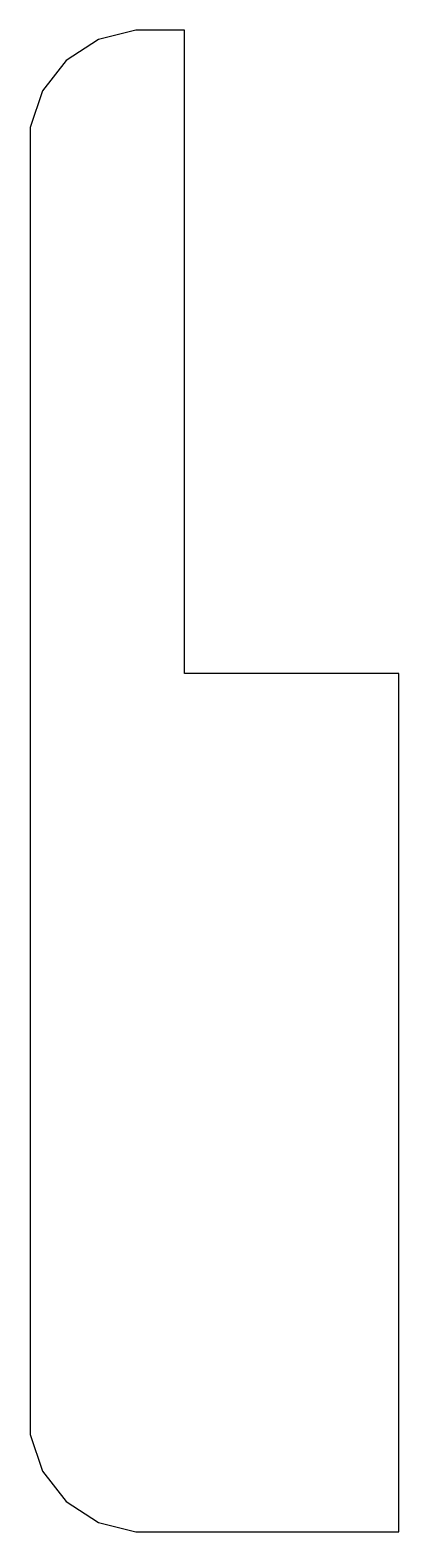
# Model space of a CAD drawing. Header units: metres. Extents: x 0.1 to 19, y 0 to 77.
import ezdxf

# ---------------------------------------------------------------- set-up
doc = ezdxf.new("R2010")
doc.units = ezdxf.units.M

msp = doc.modelspace()

# ---------------------------------------------------------------- linework, layer by layer
for p, q in [((5.505, 76.98), (3.59, 76.495)), ((8, 76.98), (5.505, 76.98)), ((8, 44), (8, 76.98)), ((3.59, 76.495), (1.936, 75.414)), ((1.936, 75.414), (0.723, 73.856)), ((0.723, 73.856), (0.082, 71.988)), ((0.082, 71.988), (0.082, 5.012)), ((19, 44), (8, 44)), ((19, 0.021), (19, 44)), ((0.082, 5.012), (0.723, 3.144)), ((0.723, 3.144), (1.936, 1.586)), ((1.936, 1.586), (3.59, 0.505)), ((3.59, 0.505), (5.505, 0.021)), ((5.505, 0.021), (19, 0.021))]:
    msp.add_line(p, q)

doc.saveas('drawing.dxf')
